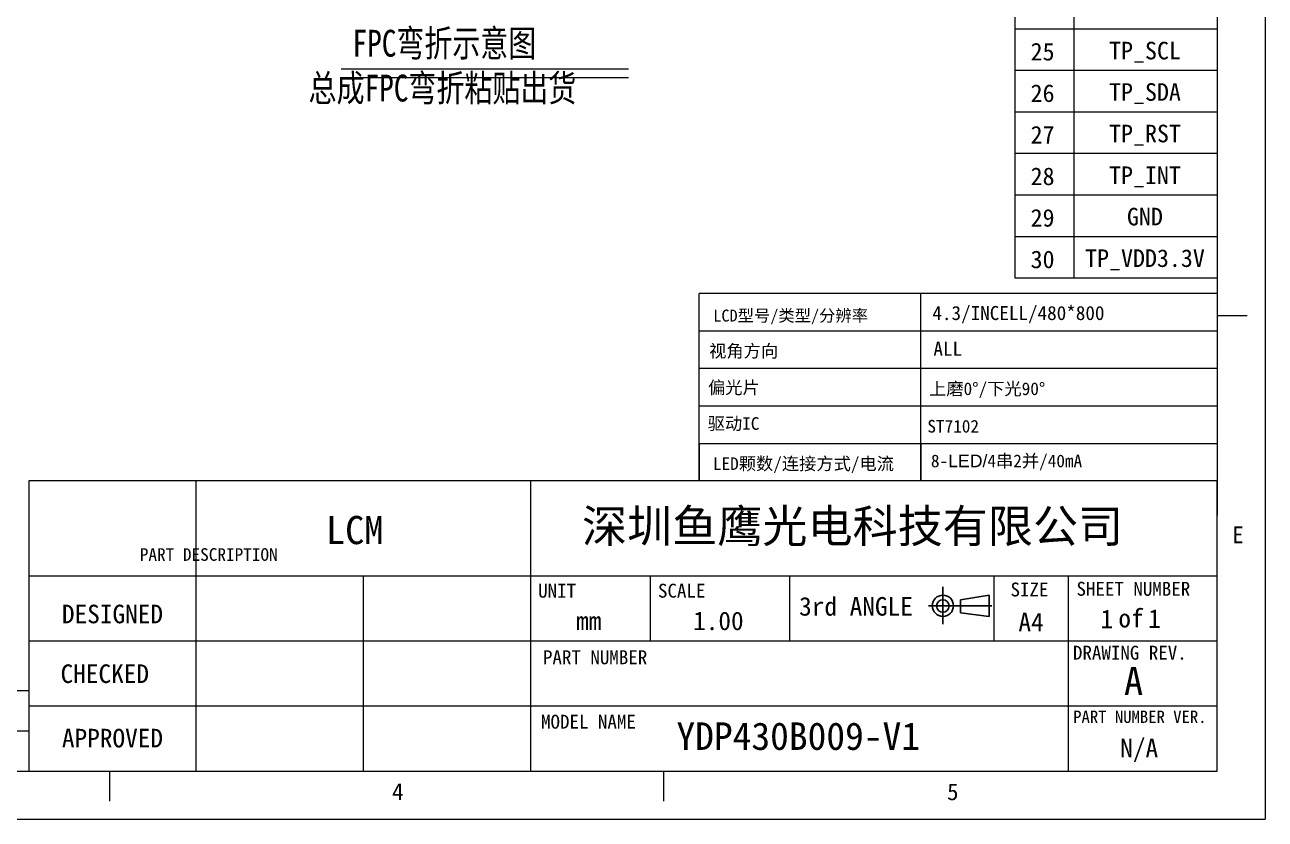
# Model space of a CAD drawing. Header units: inches. Extents: x 384 to 1427, y -468 to -47.
# Drawn here: x 1205.6 to 1427, y -467.9 to -326 of the extents above; entities that cross this region are included whole.
import ezdxf
from ezdxf.enums import TextEntityAlignment as Align

# ---------------------------------------------------------------- set-up
doc = ezdxf.new("R2010")
doc.units = ezdxf.units.IN
doc.header["$LTSCALE"] = 1.21
doc.header["$MEASUREMENT"] = 0
doc.layers.get('0').update_dxf_attribs({"linetype": 'CONTINUOUS'})
doc.styles.get("Standard").update_dxf_attribs({"font": 'txt', "width": 0.8})
doc.styles.add('宋体', font='')
doc.styles.add('黑体', font='')
doc.styles.get('宋体').set_extended_font_data('SimSun')
doc.styles.get('黑体').set_extended_font_data('楷体_GB2312')

# ---------------------------------------------------------------- blocks, each defined once
blk = doc.blocks.new('THIRD-PROJ_BL0')
at = {"linetype": 'Continuous'}
blk.add_line((257.13, 38.11), (257.13, 34.11), dxfattribs=at)
at = {"color": 7, "linetype": 'Continuous'}
for p, q in [((255.59, 36.06), (262.41, 36.06)), ((259.04, 36.73), (262.11, 37.22)), ((259.04, 36.73), (259.04, 35.31)), ((262.11, 37.22), (262.11, 34.94)), ((259.04, 35.31), (262.11, 34.94))]:
    blk.add_line(p, q, dxfattribs=at)
for centre, radius in [((257.13, 36.08), 1.14), ((257.13, 36.06), 0.67)]:
    blk.add_circle(centre, radius, dxfattribs=at)

msp = doc.modelspace()

# ---------------------------------------------------------------- linework, layer by layer
at = {"color": 7, "linetype": 'Continuous', "lineweight": 5}
for p in [(1427.0032, -109.4126), (915.4364, -467.8645)]:
    msp.add_line(p, (1427.0033, -467.8645), dxfattribs=at)
at = {"linetype": 'Continuous', "lineweight": 5}
for p, q in [((1418.4353, -117.9805), (1418.4354, -413.6051)), ((1418.4354, -377.9017), (1423.7903, -377.9017)), ((924.0043, -459.2967), (1418.4354, -459.2966)), ((1220.6886, -459.2966), (1220.6886, -464.6516)), ((1319.5834, -459.2966), (1319.5834, -464.6516))]:
    msp.add_line(p, q, dxfattribs=at)
at = {"color": 7, "lineweight": 5}
for p, q in [((1382.3187, -140.7936), (1382.3187, -371.208)), ((1392.864, -140.7936), (1392.864, -371.208)), ((1418.4354, -145.8212), (1418.4354, -357.1996)), ((1382.3187, -326.6961), (1418.4354, -326.6961)), ((1382.3187, -334.1148), (1418.4354, -334.1148)), ((1382.3187, -341.5334), (1418.4354, -341.5334)), ((1382.3187, -348.9521), (1418.4354, -348.9521)), ((1382.3187, -348.9521), (1418.4354, -348.9521)), ((1382.3187, -356.3707), (1418.4354, -356.3707)), ((1382.3187, -363.7894), (1418.4354, -363.7894)), ((1382.3187, -371.208), (1418.4354, -371.208))]:
    msp.add_line(p, q, dxfattribs=at)
at = {"color": 3, "linetype": 'Continuous', "lineweight": 0}
for p, q in [((1262.052, -333.8935), (1313.3424, -333.8935)), ((1262.052, -335.406), (1313.3424, -335.406))]:
    msp.add_line(p, q, dxfattribs=at)
at = {"color": 4, "linetype": 'Continuous', "lineweight": 5}
for p, q in [((1418.4353, -374.0006), (1325.9652, -374.0007)), ((1325.9652, -407.461), (1325.9652, -374.0006)), ((1365.5473, -407.461), (1365.5473, -374.0006)), ((1418.4353, -380.6927), (1325.9652, -380.6927)), ((1418.4353, -387.3848), (1325.9652, -387.3848)), ((1418.4353, -394.0769), (1325.9652, -394.0769)), ((1236.1396, -459.2966), (1236.1396, -407.461)), ((1295.8543, -407.461), (1295.8543, -459.2966)), ((1325.9652, -407.4611), (1325.9652, -407.461)), ((1295.8543, -424.463), (1206.2823, -424.463)), ((1265.997, -459.2966), (1265.997, -424.463)), ((1418.4354, -424.463), (1295.8543, -424.463)), ((1317.2521, -436.0742), (1317.2521, -424.463)), ((1342.1332, -436.0742), (1342.1332, -424.463)), ((1378.6256, -436.0742), (1378.6256, -424.463)), ((1391.8955, -459.2966), (1391.8955, -424.463)), ((1295.8543, -436.0742), (1206.2823, -436.0742)), ((1418.4354, -436.0742), (1295.8543, -436.0742)), ((1206.2823, -444.9399), (1089.6158, -444.9399)), ((1295.8543, -447.6854), (1206.2823, -447.6854)), ((1418.4354, -447.6854), (1295.8543, -447.6854)), ((1206.2823, -452.1183), (1089.6158, -452.1183))]:
    msp.add_line(p, q, dxfattribs=at)
at = {"color": 4, "lineweight": 5}
for p, q in [((1325.9652, -400.7689), (1325.9652, -407.461)), ((1325.9652, -400.7689), (1418.4354, -400.7689)), ((1365.5473, -400.7689), (1365.5473, -407.461))]:
    msp.add_line(p, q, dxfattribs=at)
at = {"color": 4, "linetype": 'Continuous', "lineweight": 5}
msp.add_lwpolyline([(1089.6158, -444.9399), (1089.6158, -459.2966), (1418.4354, -459.2966), (1418.4354, -407.461), (1206.2823, -407.461), (1206.2823, -459.2966)], dxfattribs=at)

# ---------------------------------------------------------------- block references
at = {"color": 4, "linetype": 'Continuous', "lineweight": 5, "xscale": 1.65874204408988, "yscale": 1.658742044089877, "zscale": 1.658742044089887, "rotation": 3.391907792095968e-06}
msp.add_blockref('THIRD-PROJ_BL0', (942.9504, -489.5994), dxfattribs=at)

# ---------------------------------------------------------------- texts
at = {"color": 7, "lineweight": 5, "style": '宋体'}
for s, p in [('25', (1387.2603, -330.7982)), ('TP_SCL', (1405.5405, -330.6081)), ('TP_SDA', (1405.5405, -337.9987)), ('26', (1387.2603, -338.2169)), ('27', (1387.2603, -345.6355)), ('TP_RST', (1405.5405, -345.4173)), ('28', (1387.2603, -353.0542)), ('TP_INT', (1405.5405, -352.864)), ('GND', (1405.5405, -360.2546)), ('29', (1387.2603, -360.4728)), ('30', (1387.2603, -367.8914)), ('TP_VDD3.3V', (1405.5405, -367.6733))]:
    msp.add_text(s, height=3.14201, dxfattribs=at).set_placement(p, align=Align.MIDDLE_CENTER)
at = {"color": 0, "linetype": 'Continuous', "lineweight": 5, "style": '宋体'}
for s, height, rotation, p in [('LCD型号/类型/分辨率', 2.133069, 359.999884, (1342.279, -378.9978)), ('视角方向', 2.25722, 359.999884, (1333.891, -385.3861)), ('偏光片', 2.25722, 0.000127, (1332.1513, -391.9021)), ('驱动IC', 2.25722, 0.000127, (1332.0891, -398.3293)), ('LED颗数/连接方式/电流', 2.257216, 0.000127, (1344.5646, -405.4997))]:
    msp.add_text(s, height=height, rotation=rotation, dxfattribs=at).set_placement(p, align=Align.CENTER)
at = {"color": 1, "linetype": 'Continuous', "lineweight": 5, "style": '宋体'}
for s, height, p in [('LCM ', 5.03843, (1266.1698, -418.7455)), ('A', 5.0384, (1403.4999, -445.6987))]:
    msp.add_text(s, height=height, rotation=0.000003, dxfattribs=at).set_placement(p, align=Align.CENTER)
at = {"color": 4, "linetype": 'Continuous', "lineweight": 5, "style": '宋体'}
for s, height, p in [('E', 2.9988, (1421.1152, -418.583)), ('PART DESCRIPTION', 2.261921, (1226.0882, -421.7283)), ('UNIT', 2.48811, (1297.201, -428.3012)), ('SCALE', 2.48811, (1318.5987, -428.3012)), ('SIZE', 2.48811, (1381.5316, -428.0874)), ('SHEET NUMBER', 2.488113, (1393.3089, -427.9658)), ('3rd ANGLE', 3.31748, (1343.792, -431.5127)), ('PART NUMBER', 2.488113, (1298.0671, -440.1942)), ('DRAWING REV.', 2.488113, (1392.6819, -439.3722)), ('MODEL NAME', 2.48811, (1297.7243, -451.6968)), ('PART NUMBER VER.', 2.187261, (1392.726, -450.6667)), ('4', 2.9988, (1271.1268, -464.4466)), ('5', 2.9988, (1370.2164, -464.4635))]:
    msp.add_text(s, height=height, rotation=0.000003, dxfattribs=at).set_placement(p)
for s, height, p in [('DESIGNED', 3.31748, (1221.2109, -432.8786)), ('mm', 3.31748, (1306.2411, -434.1068)), ('1.00', 3.31748, (1329.3806, -434.1068)), ('A4', 3.31748, (1385.2052, -434.3077)), ('1', 3.3175, (1398.7172, -433.7587)), ('of', 3.31748, (1403.0497, -433.6286)), ('1', 3.3175, (1407.2382, -433.6961)), ('CHECKED', 3.31748, (1219.8375, -443.5386)), ('APPROVED', 3.31748, (1221.2109, -455.043)), ('N/A', 3.31748, (1404.5107, -456.8246))]:
    msp.add_text(s, height=height, rotation=0.000003, dxfattribs=at).set_placement(p, align=Align.CENTER)
at = {"color": 1, "linetype": 'Continuous', "lineweight": 0, "insert": (1256.2277, -326.898), "char_height": 4.8, "width": 85.062951, "attachment_point": 1}
msp.add_mtext('   FPC弯折示意图\\P总成FPC弯折粘贴出货', dxfattribs=at)
at = {"color": 1, "lineweight": 5, "attachment_point": 1, "rotation": 0.000003, "style": '宋体'}
for s, insert, char_height, width in [('4.3/INCELL/480*800', (1367.586, -376.216), 2.509528, 78.585585), ('ALL', (1367.7686, -382.6031), 2.50953, 78.585585), ('8-{\\fArial|b0|i0|c0|p32;LED/}4串2并/40mA ', (1367.324, -402.7508), 2.258575, 37.038229)]:
    msp.add_mtext(s, dxfattribs=dict(at, insert=insert, char_height=char_height, width=width))
at = {"color": 2, "lineweight": 5, "attachment_point": 1, "rotation": 0.000003}
for s, insert, char_height, width, style in [('{\\fSimSun|b1|i0|c134|p2;\\C4;深圳鱼鹰光电科技有限公司}', (1305.0438, -412.5663), 5.9013, 116.086366, '黑体'), ('\\pi7.627;{\\C1;YDP430B009-V1}', (1314.2659, -450.5708), 4.91775, 63.781396, '宋体')]:
    msp.add_mtext(s, dxfattribs=dict(at, insert=insert, char_height=char_height, width=width, style=style))
at = {"color": 1, "lineweight": 5, "style": '宋体'}
for tag, p in [('上磨0°/下光90°', (1366.9988, -392.1259)), ('ST7102', (1366.6932, -398.8238))]:
    msp.add_attdef(tag, p, '', height=2.2586, rotation=0.000003, dxfattribs=at)

doc.saveas('drawing.dxf')
